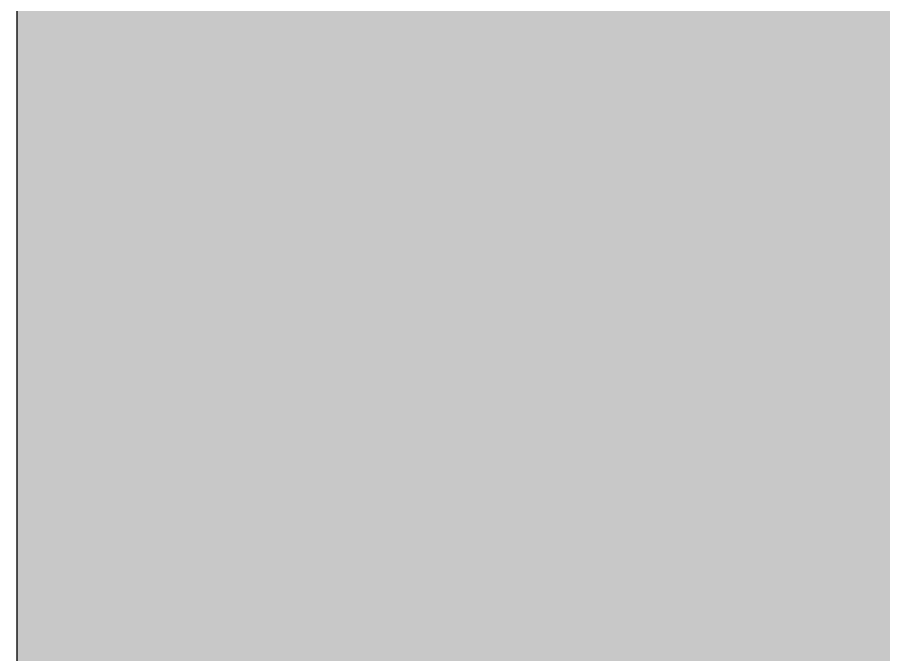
# Model space of a CAD drawing. Header units: millimetres. Extents: x 5 to 252589, y 5 to 415.
# Drawn here: x 372.083 to 373.936, y 339.432 to 340.795 of the extents above; entities that cross this region are included whole.
import ezdxf

# ---------------------------------------------------------------- set-up
doc = ezdxf.new("R2010")
doc.units = ezdxf.units.MM
doc.layers.add('HATCH', color=8, linetype='Continuous', lineweight=9)
doc.layers.add('OUTLINE', color=7, linetype='Continuous', lineweight=25)

msp = doc.modelspace()

# ---------------------------------------------------------------- hatches: boundary and pattern name
at = {"layer": 'HATCH', "true_color": 0x5b747e}
msp.add_hatch(color=147, dxfattribs=at).paths.add_polyline_path([(380.08333, 291.75), (378.58333, 291.75), (378.5, 291.66667), (376.91667, 291.66667), (376.83333, 291.58333), (375.25, 291.58333), (375.16667, 291.5), (373.58333, 291.5), (373.5, 291.41667), (372.25, 291.41667), (372.16667, 291.5), (372.08333, 291.5), (372.08333, 342), (372.16667, 341.91667), (372.25, 341.91667), (372.33333, 342), (372.25, 342.08333), (372.33333, 342.08333), (372.41667, 342), (372.58333, 342), (372.66667, 341.91667), (372.58333, 341.91667), (372.5, 341.83333), (372.66667, 341.66667), (372.75, 341.66667), (372.91667, 341.5), (373, 341.5), (373.41667, 341.16667), (373.66667, 341.08333), (373.83333, 340.91667), (373.91667, 340.91667), (374.08333, 340.75), (374.16667, 340.75), (374.58333, 340.41667), (374.83333, 340.33333), (375, 340.16667), (375.08333, 340.16667), (375.5, 339.83333), (375.75, 339.75), (375.91667, 339.58333), (376, 339.58333), (376.41667, 339.25), (376.66667, 339.16667), (376.83333, 339), (376.91667, 339), (377.08333, 338.83333), (377.16667, 338.83333), (377.58333, 338.5), (377.83333, 338.41667), (378, 338.25), (378.08333, 338.25), (378.5, 337.91667), (378.75, 337.83333), (378.91667, 337.66667), (379, 337.66667), (379.41667, 337.33333), (379.66667, 337.25), (379.83333, 337.08333), (379.91667, 337.08333), (380.08333, 336.91667), (380.16667, 336.91667), (380.58333, 336.58333), (380.58333, 291.83333), (380.16667, 291.83333)])

# ---------------------------------------------------------------- linework, layer by layer
at = {"layer": 'OUTLINE', "color": 139, "true_color": 0x42544a}
msp.add_lwpolyline([(372.08333, 291.5), (372.08333, 342), (372.16667, 341.91667), (372.25, 341.91667), (372.33333, 342), (372.25, 342.08333), (372.33333, 342.08333), (372.41667, 342), (372.58333, 342), (372.66667, 341.91667), (372.58333, 341.91667), (372.5, 341.83333), (372.66667, 341.66667), (372.75, 341.66667), (372.91667, 341.5), (373, 341.5), (373.41667, 341.16667), (373.66667, 341.08333), (373.83333, 340.91667), (373.91667, 340.91667), (374.08333, 340.75)], dxfattribs=at)

doc.saveas('drawing.dxf')
